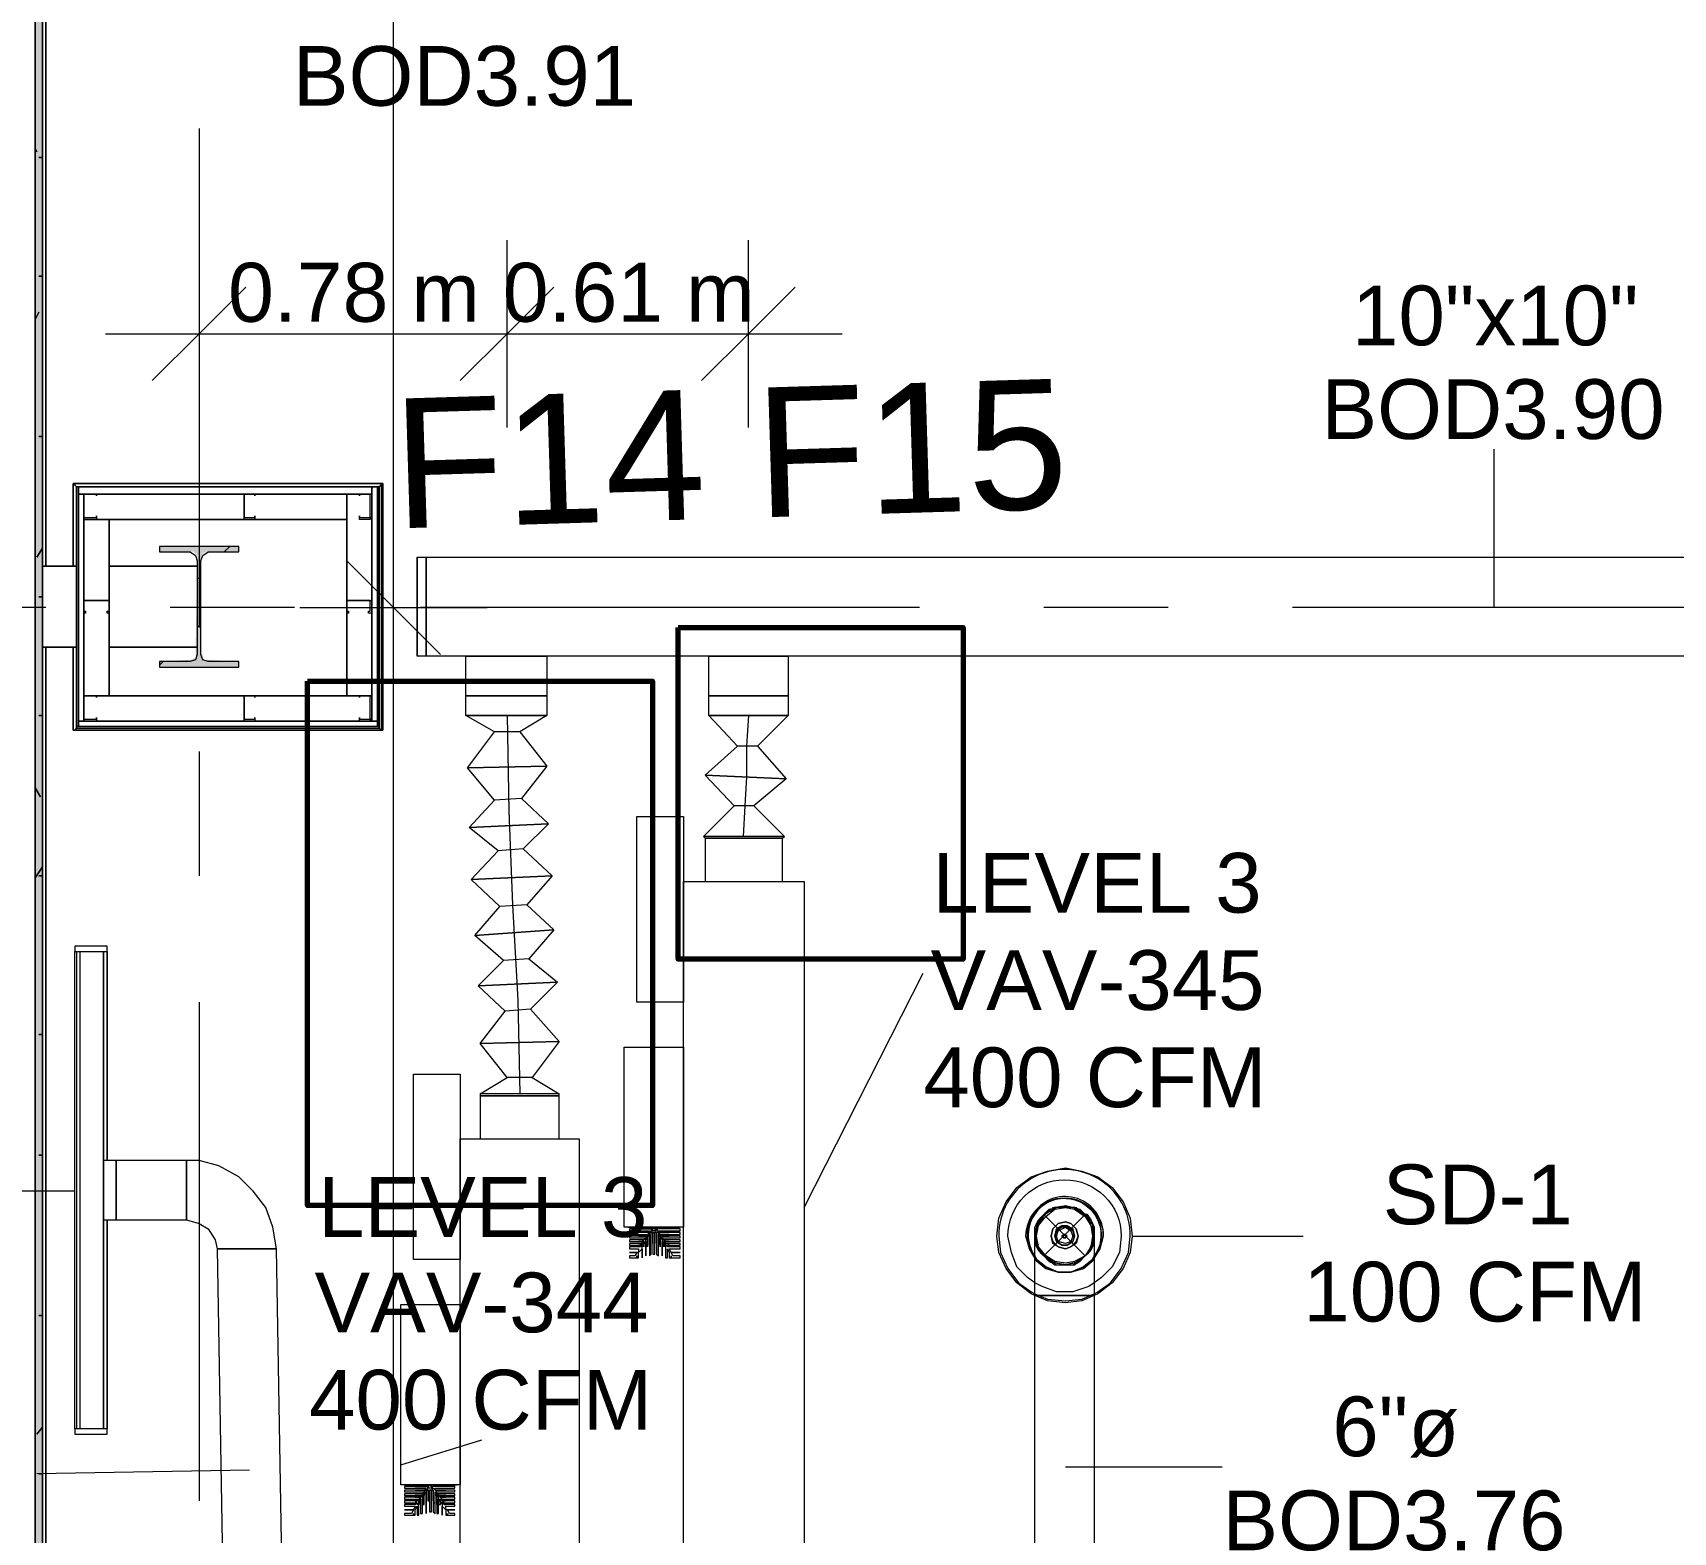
# Model space of a CAD drawing. Header units: metres. Extents: x -2 to 237, y -8 to 52.
# Drawn here: x 7.443 to 11.616, y 39.036 to 42.85 of the extents above; entities that cross this region are included whole.
import ezdxf

# ---------------------------------------------------------------- set-up
doc = ezdxf.new("R2010")
doc.units = ezdxf.units.M
doc.layers.add('HVAC - Ductos', color=5, linetype='Continuous', lineweight=0)
doc.layers.add('PDF_Text', color=7, linetype='Continuous', lineweight=0)
doc.layers.add('PDF_Geometry', color=7, linetype='Continuous', lineweight=0, true_color=0xaaaaaa)
doc.layers.add('PDF_Solid Fills', color=7, linetype='Continuous', lineweight=0, true_color=0xffffff)
doc.styles.add('PDF Arial-BoldMT-Identity-H', font='arial.ttf')
doc.styles.add('PDF Helvetica', font='')
doc.styles.get('PDF Helvetica').set_extended_font_data('Helvetica')

msp = doc.modelspace()

# ---------------------------------------------------------------- hatches: boundary and pattern name
at = {"layer": 'PDF_Solid Fills', "lineweight": 0, "transparency": 33554559}
h = msp.add_hatch(color=256, dxfattribs=at)
h.paths.add_polyline_path([(7.4674, 8.7485), (7.4674, 21.0411), (7.4491, 21.0411), (7.4491, 8.7485)])
h.paths.add_polyline_path([(7.4674, 32.7197), (7.4491, 32.7197), (7.4491, 22.5622), (7.4674, 22.5622)])
h.paths.add_polyline_path([(7.4674, 22.5485), (7.4491, 22.5485), (7.4491, 21.0548), (7.4674, 21.0548)])
h.paths.add_polyline_path([(7.4674, 34.2499), (7.4674, 46.4416), (7.4491, 46.4416), (7.4491, 34.2499)])
h.paths.add_polyline_path([(7.4674, 34.2362), (7.4491, 34.2362), (7.4491, 32.738), (7.4674, 32.738)])
msp.add_hatch(color=256, dxfattribs=at).paths.add_polyline_path([(7.7652, 41.5301), (7.8522, 41.5301), (7.8614, 41.521), (7.8568, 41.2598), (7.8431, 41.2552), (7.7652, 41.2507), (7.7652, 41.2369), (7.9668, 41.2369), (7.9668, 41.2507), (7.8889, 41.2552), (7.8752, 41.2552), (7.8752, 41.269), (7.8706, 41.269), (7.8706, 41.5118), (7.8752, 41.5256), (7.8843, 41.5301), (7.9668, 41.5301), (7.9668, 41.5439), (7.7652, 41.5439)])

# ---------------------------------------------------------------- linework, layer by layer
at = {"layer": 'HVAC - Ductos', "lineweight": 0}
for points in [[(8.3608, 8.9639), (8.3608, 13.8021), (8.3608, 22.9975), (8.3608, 32.1928), (8.3608, 41.3881), (8.3608, 46.2263)], [(7.866, 42.3228), (7.866, 42.0845), (7.866, 41.8463)], [(8.6495, 41.8463), (8.6495, 42.0845), (8.6495, 42.3228)], [(9.2634, 41.8463), (9.2634, 42.0845), (9.2634, 42.3228)], [(7.9851, 42.2036), (7.866, 42.0845), (7.7468, 41.9654)], [(8.7686, 42.2036), (8.6495, 42.0845), (8.5303, 41.9654)], [(9.3825, 42.2036), (9.2634, 42.0845), (9.1443, 41.9654)], [(7.6277, 42.0845), (8.6495, 42.0845), (9.5016, 42.0845)], [(11.1602, 41.3881), (11.1602, 41.7913)], [(8.2417, 41.5072), (8.3608, 41.3881), (8.4799, 41.269)], [(8.4204, 41.5164), (8.4433, 41.5164), (8.4433, 41.2644), (8.4204, 41.2644)], [(8.4204, 41.2644), (8.4204, 41.5164), (8.4204, 41.2644)], [(8.1226, 41.3881), (8.3608, 41.3881), (8.5991, 41.3881)], [(8.6815, 41.072), (8.7502, 40.9849), (8.5487, 40.9803), (8.6174, 41.072), (8.5441, 41.1132), (8.5441, 41.1636), (8.5487, 41.1636), (8.5578, 41.1636), (8.5761, 41.1636), (8.5991, 41.1636), (8.622, 41.1636), (8.6495, 41.1636), (8.6724, 41.1636), (8.6998, 41.1636), (8.7182, 41.1636), (8.7365, 41.1636), (8.7457, 41.1636), (8.7502, 41.1636), (8.7502, 41.1132), (8.6815, 41.072), (8.6174, 41.072)], [(9.2863, 41.0353), (9.3596, 40.9529), (9.1534, 40.962), (9.2359, 41.0353), (9.1626, 41.1132), (9.1626, 41.1636), (9.1718, 41.1636), (9.1901, 41.1636), (9.213, 41.1636), (9.2359, 41.1636), (9.2634, 41.1636), (9.2863, 41.1636), (9.3138, 41.1636), (9.3321, 41.1636), (9.3504, 41.1636), (9.3596, 41.1636), (9.3642, 41.1636), (9.3642, 41.1132), (9.2863, 41.0353), (9.2359, 41.0353)], [(8.6495, 41.1132), (8.654, 40.8704), (8.6632, 40.6322), (8.6769, 40.3893), (8.6815, 40.1511)], [(9.2634, 41.1132), (9.2588, 41.0353), (9.2588, 40.9574), (9.2542, 40.8841), (9.2496, 40.8062)], [(8.6861, 40.9025), (8.7548, 40.8383), (8.5533, 40.8291), (8.6174, 40.8979), (8.5487, 40.9803), (8.7502, 40.9849), (8.6861, 40.9025), (8.6174, 40.8979)], [(9.2771, 40.8841), (9.355, 40.8062), (9.1489, 40.8062), (9.2267, 40.8841), (9.1534, 40.962), (9.3596, 40.9529), (9.2771, 40.8841), (9.2267, 40.8841)], [(8.6907, 40.7742), (8.764, 40.7054), (8.5578, 40.6963), (8.6265, 40.7696), (8.5533, 40.8291), (8.7548, 40.8383), (8.6907, 40.7742), (8.6265, 40.7696)], [(9.355, 40.8062), (9.3458, 40.8062), (9.3276, 40.8062), (9.3, 40.8062), (9.268, 40.8062), (9.2359, 40.8062), (9.1993, 40.8062), (9.1718, 40.8062), (9.158, 40.8062), (9.1489, 40.8062)], [(8.6998, 40.6322), (8.7686, 40.568), (8.567, 40.5542), (8.6311, 40.6276), (8.5578, 40.6963), (8.764, 40.7054), (8.6998, 40.6322), (8.6311, 40.6276)], [(8.7044, 40.4947), (8.7778, 40.4351), (8.5761, 40.426), (8.6403, 40.4901), (8.567, 40.5542), (8.7686, 40.568), (8.7044, 40.4947), (8.6403, 40.4901)], [(7.5819, 39.2989), (7.5728, 39.2989), (7.5544, 39.2989), (7.5499, 39.2989), (7.5499, 40.513), (7.5544, 40.513), (7.5728, 40.513), (7.5819, 40.513)], [(7.5544, 40.513), (7.5544, 39.2989)], [(7.5682, 40.513), (7.5728, 40.513), (7.5773, 40.513)], [(7.6048, 40.513), (7.614, 40.513), (7.6323, 40.513), (7.6323, 39.9815), (7.6323, 40.513)], [(7.6094, 40.513), (7.614, 40.513), (7.6186, 40.513)], [(8.709, 40.3664), (8.7823, 40.2839), (8.5807, 40.2793), (8.6449, 40.3618), (8.5761, 40.426), (8.7778, 40.4351), (8.709, 40.3664), (8.6449, 40.3618)], [(9.4054, 39.8624), (9.7078, 40.458)], [(8.7136, 40.1923), (8.7823, 40.1511), (8.5807, 40.1511), (8.6495, 40.1923), (8.5807, 40.2793), (8.7823, 40.2839), (8.7136, 40.1923), (8.6495, 40.1923)], [(8.7823, 40.1511), (8.7778, 40.1511), (8.7594, 40.1511), (8.7319, 40.1511), (8.6998, 40.1511), (8.6632, 40.1511), (8.6311, 40.1511), (8.6036, 40.1511), (8.5853, 40.1511), (8.5807, 40.1511)], [(7.6552, 39.9815), (7.6552, 39.9815)], [(7.5499, 39.9037), (7.0275, 39.9037)], [(10.1201, 39.8441), (10.1064, 39.8533), (10.0881, 39.8624), (10.0697, 39.8624), (10.0469, 39.8624), (10.0331, 39.8533), (10.0148, 39.8441), (10.0377, 39.8579)], [(10.0377, 39.8579), (10.0377, 39.8624), (10.0423, 39.8624)], [(10.0423, 39.8579), (10.0697, 39.8624), (10.0927, 39.8579)], [(10.0697, 39.867), (10.0697, 39.867)], [(10.0927, 39.8624), (10.0973, 39.8624), (10.1018, 39.8579)], [(10.0973, 39.8579), (10.1201, 39.8441), (10.1339, 39.8212)], [(7.6323, 39.2989), (7.6323, 39.8303), (7.6323, 39.2989), (7.614, 39.2989), (7.6048, 39.2989)], [(8.9564, 39.812), (9.016, 39.812), (9.016, 39.8075), (8.961, 39.8075), (8.961, 39.8029), (9.0114, 39.8029), (9.0114, 39.7983), (8.961, 39.7983), (8.961, 39.7937), (9.0068, 39.7937), (9.0022, 39.7891), (8.961, 39.7891), (8.961, 39.7845), (9.0022, 39.7845), (8.9977, 39.7799), (8.961, 39.7799), (8.961, 39.7754), (8.9977, 39.7754), (8.9931, 39.7708), (8.961, 39.7708), (8.961, 39.7662), (8.9885, 39.7662), (8.9885, 39.7617), (8.961, 39.7617), (8.961, 39.7571), (8.9839, 39.7571), (8.9839, 39.7479), (8.961, 39.7479), (8.9793, 39.7479), (8.9747, 39.7387), (8.961, 39.7387), (8.961, 39.7341), (8.9793, 39.7341), (8.9793, 39.7387), (8.9793, 39.7341), (8.9839, 39.7341), (8.9839, 39.7479), (8.9931, 39.7571), (8.9931, 39.7341), (8.9931, 39.7617), (9.0022, 39.7754), (9.0022, 39.7387), (9.0022, 39.7799), (9.0114, 39.7937), (9.0114, 39.7387), (9.016, 39.7433), (9.016, 39.7983), (9.0205, 39.7983), (9.0205, 39.7433), (9.0251, 39.7433), (9.0251, 39.7983), (9.0297, 39.7983), (9.0297, 39.7433), (9.0343, 39.7387), (9.0343, 39.7937), (9.0435, 39.7799), (9.0435, 39.7387), (9.0435, 39.7754), (9.0527, 39.7617), (9.0527, 39.7341), (9.0572, 39.7341), (9.0572, 39.7571), (9.0618, 39.7479), (9.0618, 39.7341), (9.0664, 39.7341), (9.0664, 39.7387), (9.0664, 39.7341), (9.0893, 39.7341), (9.0893, 39.7387), (9.0709, 39.7387), (9.0664, 39.7479), (9.0893, 39.7479), (9.0664, 39.7479), (9.0618, 39.7571), (9.0893, 39.7571), (9.0893, 39.7617), (9.0572, 39.7617), (9.0572, 39.7662), (9.0893, 39.7662), (9.0893, 39.7708), (9.0527, 39.7708), (9.0481, 39.7754), (9.0893, 39.7754), (9.0893, 39.7799), (9.0481, 39.7799), (9.0435, 39.7845), (9.0893, 39.7845), (9.0893, 39.7891), (9.0435, 39.7891), (9.0389, 39.7937), (9.0893, 39.7937), (9.0893, 39.7983), (9.0343, 39.7983), (9.0343, 39.8029), (9.0893, 39.8029), (9.0893, 39.8075), (9.0297, 39.8075), (9.0297, 39.812), (9.0893, 39.812)], [(9.0251, 39.812), (9.0251, 39.8075), (9.0251, 39.8029), (9.0205, 39.8029), (9.0205, 39.8075), (9.016, 39.8075), (9.0205, 39.812), (9.0205, 39.8075), (8.9839, 39.8075)], [(8.9839, 39.8075), (9.016, 39.8075)], [(9.016, 39.8075), (9.016, 39.8029), (9.0251, 39.812), (9.0251, 39.8075), (9.0297, 39.8029)], [(9.0297, 39.8075), (9.0251, 39.8075), (9.0251, 39.812)], [(9.0618, 39.8075), (9.0297, 39.8075), (9.0343, 39.7983), (9.0618, 39.7983)], [(9.0618, 39.8075), (9.0297, 39.8075)], [(9.0618, 39.8075), (9.0618, 39.8075)], [(10.1247, 39.8441), (10.1201, 39.8441), (10.1293, 39.8257), (10.1385, 39.8075), (10.1431, 39.7891), (10.1385, 39.7708), (10.1293, 39.7525), (10.1201, 39.7387), (10.1064, 39.725), (10.0881, 39.7204), (10.0697, 39.7158), (10.0469, 39.7204), (10.0331, 39.725), (10.0148, 39.7387), (10.0056, 39.7525), (9.9965, 39.7708), (9.9919, 39.7891), (9.9965, 39.8075), (10.0056, 39.8257), (10.0148, 39.8441)], [(10.001, 39.7662), (9.9919, 39.7891), (10.001, 39.8166)], [(9.9965, 39.8166), (9.9965, 39.8212), (10.001, 39.8212)], [(10.001, 39.8212), (10.0148, 39.8395)], [(10.0148, 39.8441), (10.0148, 39.8441)], [(10.1431, 39.7891), (10.1431, 39.812), (10.1339, 39.8303), (10.1247, 39.8441), (10.1339, 39.8303), (10.1431, 39.812), (10.1431, 39.7891), (10.1431, 39.7845), (10.1431, 39.7891), (10.1431, 39.7754), (10.1431, 39.7525), (10.1431, 39.7204), (10.1431, 39.6837), (10.1431, 39.6379), (10.1431, 38.8132)], [(10.1339, 39.8212), (10.1385, 39.8212), (10.1385, 39.8166)], [(10.1385, 39.8166), (10.1431, 39.7891), (10.1385, 39.7662), (10.1385, 39.7617)], [(9.0297, 39.8029), (9.0251, 39.7983), (9.0205, 39.7983), (9.016, 39.8029), (9.0114, 39.7983), (8.9839, 39.7983)], [(9.0068, 39.7937), (9.0114, 39.7983), (8.9839, 39.7983)], [(8.9839, 39.7891), (9.0022, 39.7891), (9.0022, 39.7845)], [(9.0068, 39.7891), (8.9839, 39.7891)], [(9.0022, 39.7845), (8.9977, 39.7799), (8.9839, 39.7799), (8.9977, 39.7799)], [(8.9931, 39.7754), (8.9931, 39.7708), (8.9839, 39.7708), (8.9885, 39.7708)], [(8.9885, 39.7662), (8.9839, 39.7617), (8.9885, 39.7662)], [(8.9885, 39.7708), (8.9885, 39.7662), (8.9931, 39.7662), (8.9931, 39.7617), (8.9931, 39.7662)], [(8.9977, 39.7799), (8.9931, 39.7754)], [(8.9931, 39.7662), (8.9931, 39.7708), (8.9977, 39.7754), (8.9977, 39.7708), (8.9977, 39.7617), (8.9977, 39.7754)], [(8.9977, 39.7754), (8.9977, 39.7799), (9.0022, 39.7845), (9.0068, 39.7845), (9.0068, 39.7799)], [(8.9977, 39.7754), (8.9977, 39.7754)], [(8.9977, 39.7708), (8.9977, 39.7708)], [(9.0022, 39.7845), (9.0022, 39.7845)], [(9.0068, 39.7845), (9.0068, 39.7891), (9.0114, 39.7937), (9.0114, 39.7662), (9.0114, 39.7983), (9.016, 39.7983), (9.0205, 39.7983), (9.0251, 39.7983), (9.0297, 39.7983), (9.0343, 39.7983), (9.0343, 39.7662), (9.0343, 39.7937), (9.0389, 39.7891), (9.0389, 39.7845)], [(9.0068, 39.7937), (9.0068, 39.7891)], [(9.0068, 39.7799), (9.0068, 39.7617), (9.0068, 39.7845)], [(9.016, 39.8029), (9.016, 39.8029)], [(9.016, 39.7983), (9.016, 39.7983)], [(9.0205, 39.7983), (9.0205, 39.7983)], [(9.0205, 39.7983), (9.0205, 39.7708), (9.0205, 39.7983)], [(9.0251, 39.7983), (9.0251, 39.7983)], [(9.0251, 39.7983), (9.0251, 39.7983)], [(9.0251, 39.7983), (9.0251, 39.7708), (9.0251, 39.7983)], [(9.0297, 39.8029), (9.0297, 39.8029)], [(9.0297, 39.7983), (9.0297, 39.7983)], [(9.0389, 39.7937), (9.0343, 39.7983), (9.0618, 39.7983)], [(9.0389, 39.7891), (9.0389, 39.7937)], [(9.0618, 39.7891), (9.0389, 39.7891)], [(9.0389, 39.7799), (9.0389, 39.7845), (9.0481, 39.7799), (9.0481, 39.7754)], [(9.0389, 39.7845), (9.0389, 39.7617), (9.0389, 39.7799)], [(9.0435, 39.7845), (9.0435, 39.7891), (9.0618, 39.7891)], [(9.0481, 39.7799), (9.0618, 39.7799), (9.0481, 39.7799), (9.0435, 39.7845)], [(9.0527, 39.7754), (9.0481, 39.7799)], [(9.0481, 39.7754), (9.0481, 39.7754)], [(9.0481, 39.7754), (9.0481, 39.7617), (9.0481, 39.7708), (9.0481, 39.7754), (9.0527, 39.7708), (9.0527, 39.7662)], [(9.0481, 39.7708), (9.0481, 39.7708)], [(9.0572, 39.7708), (9.0618, 39.7708), (9.0527, 39.7708), (9.0527, 39.7754)], [(9.0527, 39.7662), (9.0527, 39.7617), (9.0527, 39.7662), (9.0572, 39.7662)], [(9.0618, 39.7662), (9.0572, 39.7708)], [(9.0572, 39.7662), (9.0618, 39.7617), (9.0618, 39.7662)], [(9.9919, 39.7845), (9.9919, 39.7708), (10.001, 39.7525), (10.0148, 39.7387), (10.0285, 39.725), (10.0469, 39.7158), (10.0697, 39.7158), (10.0881, 39.7158), (10.1064, 39.725), (10.1201, 39.7387), (10.1339, 39.7525), (10.1431, 39.7708), (10.1431, 39.7845)], [(9.9965, 39.7617), (9.9965, 39.7662)], [(10.1431, 39.7891), (10.1431, 39.7891)], [(10.2393, 39.7891), (10.6745, 39.7891)], [(9.9965, 39.7617), (9.9965, 39.7617)], [(10.0377, 39.725), (10.0148, 39.7387), (10.001, 39.7617)], [(10.1339, 39.7617), (10.1201, 39.7387), (10.0973, 39.725)], [(10.1385, 39.7617), (10.1385, 39.7617)], [(10.1018, 39.7204), (10.0973, 39.7204), (10.0927, 39.7204), (10.0697, 39.7158), (10.0423, 39.7204), (10.0377, 39.7204)], [(10.0377, 39.7204), (10.0377, 39.7204)], [(10.1431, 39.67), (10.1293, 39.6608), (10.0881, 39.6471), (10.0469, 39.6471), (10.0102, 39.6608), (9.9919, 39.67)], [(9.9919, 39.6425), (10.0239, 39.6288), (10.0697, 39.6242), (10.111, 39.6288), (10.1431, 39.6425)], [(10.1431, 39.6379), (10.111, 39.6242), (10.0697, 39.6196), (10.0239, 39.6242), (9.9919, 39.6379)], [(9.9919, 39.6379), (10.001, 39.6379), (10.0148, 39.6379), (10.0285, 39.6379), (10.0469, 39.6379), (10.0697, 39.6379), (10.0881, 39.6379), (10.1064, 39.6379), (10.1201, 39.6379), (10.1339, 39.6379), (10.1431, 39.6379)], [(7.5773, 39.2989), (7.5728, 39.2989), (7.5682, 39.2989)], [(7.6186, 39.2989), (7.614, 39.2989), (7.6094, 39.2989)], [(8.3791, 39.2073), (8.5853, 39.2714)], [(7.9943, 39.1935), (7.4537, 39.1843)], [(10.0697, 39.2027), (10.4684, 39.2027)], [(8.3883, 39.1568), (8.4479, 39.1568), (8.4479, 39.1523), (8.3883, 39.1523), (8.3883, 39.1477), (8.4433, 39.1477), (8.4387, 39.1431), (8.3883, 39.1431), (8.3883, 39.1385), (8.4387, 39.1385), (8.4341, 39.1339), (8.3883, 39.1339), (8.3883, 39.1294), (8.4341, 39.1294), (8.4295, 39.1248), (8.3883, 39.1248), (8.3883, 39.1202), (8.4295, 39.1202), (8.4249, 39.1156), (8.3883, 39.1156), (8.3883, 39.111), (8.4204, 39.111), (8.4158, 39.1064), (8.3883, 39.1064), (8.3883, 39.1019), (8.4158, 39.1019), (8.4112, 39.0927), (8.3883, 39.0927), (8.4112, 39.0927), (8.4066, 39.0836), (8.3883, 39.0836), (8.3883, 39.079), (8.4112, 39.079), (8.4112, 39.0836), (8.4112, 39.079), (8.4158, 39.079), (8.4158, 39.0927), (8.4204, 39.1019), (8.4204, 39.079), (8.4249, 39.079), (8.4249, 39.1064), (8.4295, 39.1202), (8.4295, 39.0836), (8.4341, 39.0836), (8.4341, 39.1248), (8.4433, 39.1385), (8.4433, 39.0836), (8.4433, 39.0881), (8.4433, 39.1431), (8.4479, 39.1431), (8.4524, 39.1431), (8.4524, 39.0881), (8.457, 39.0881), (8.457, 39.1431), (8.4616, 39.1431), (8.4616, 39.0881), (8.4662, 39.0836), (8.4662, 39.1385), (8.4708, 39.1248), (8.4708, 39.0836), (8.4753, 39.0836), (8.4753, 39.1202), (8.4845, 39.1064), (8.4845, 39.079), (8.4845, 39.1019), (8.4937, 39.0927), (8.4937, 39.079), (8.4983, 39.079), (8.4983, 39.0836), (8.4983, 39.079), (8.5166, 39.079), (8.5166, 39.0836), (8.5029, 39.0836), (8.4983, 39.0927), (8.5166, 39.0927), (8.4937, 39.0927), (8.4937, 39.1019), (8.5166, 39.1019), (8.5166, 39.1064), (8.4891, 39.1064), (8.4845, 39.111), (8.5166, 39.111), (8.5166, 39.1156), (8.4845, 39.1156), (8.4799, 39.1202), (8.5166, 39.1202), (8.5166, 39.1248), (8.4799, 39.1248), (8.4753, 39.1294), (8.5166, 39.1294), (8.5166, 39.1339), (8.4708, 39.1339), (8.4708, 39.1385), (8.5166, 39.1385), (8.5166, 39.1431), (8.4662, 39.1431), (8.4662, 39.1477), (8.5166, 39.1477), (8.5166, 39.1523), (8.4616, 39.1523), (8.4616, 39.1568), (8.5211, 39.1568)], [(8.4524, 39.1568), (8.4479, 39.1523), (8.4158, 39.1523)], [(8.4158, 39.1523), (8.4433, 39.1523)], [(8.4158, 39.1431), (8.4433, 39.1431), (8.4387, 39.1431)], [(8.4433, 39.1431), (8.4158, 39.1431)], [(8.4387, 39.1385), (8.4341, 39.1339)], [(8.4433, 39.1431), (8.4479, 39.1431), (8.4479, 39.1477), (8.4433, 39.1431), (8.4433, 39.111), (8.4433, 39.1385), (8.4387, 39.1339), (8.4387, 39.1294)], [(8.4387, 39.1431), (8.4387, 39.1385)], [(8.4433, 39.1523), (8.4479, 39.1523), (8.4479, 39.1477), (8.4524, 39.1568), (8.457, 39.1523), (8.457, 39.1477)], [(8.4479, 39.1477), (8.4479, 39.1477)], [(8.4479, 39.1431), (8.4479, 39.1431)], [(8.4479, 39.1431), (8.4524, 39.1431), (8.457, 39.1431), (8.4616, 39.1431), (8.4616, 39.111), (8.4662, 39.111), (8.4662, 39.1385), (8.4708, 39.1339), (8.4708, 39.1294)], [(8.4479, 39.1431), (8.4479, 39.1156), (8.4524, 39.1156), (8.4524, 39.1431)], [(8.457, 39.1477), (8.4616, 39.1477), (8.457, 39.1431), (8.4524, 39.1431)], [(8.4524, 39.1431), (8.4524, 39.1431)], [(8.457, 39.1523), (8.457, 39.1568)], [(8.4937, 39.1523), (8.457, 39.1523), (8.4662, 39.1431), (8.4937, 39.1431)], [(8.4937, 39.1523), (8.457, 39.1523)], [(8.457, 39.1431), (8.457, 39.1431)], [(8.457, 39.1431), (8.457, 39.1156), (8.457, 39.1431)], [(8.4616, 39.1431), (8.4616, 39.1431)], [(8.4708, 39.1385), (8.4662, 39.1431), (8.4937, 39.1431)], [(8.4708, 39.1339), (8.4708, 39.1385)], [(8.4937, 39.1523), (8.4937, 39.1523)], [(8.4158, 39.1339), (8.4341, 39.1339), (8.4341, 39.1294)], [(8.4341, 39.1339), (8.4158, 39.1339)], [(8.4295, 39.1294), (8.4295, 39.1248), (8.4158, 39.1248), (8.4295, 39.1248)], [(8.4249, 39.111), (8.4249, 39.1156), (8.4249, 39.1202), (8.4204, 39.1156), (8.4158, 39.1156), (8.4204, 39.1156)], [(8.4204, 39.1156), (8.4158, 39.111)], [(8.4158, 39.111), (8.4158, 39.1064), (8.4204, 39.111)], [(8.4204, 39.111), (8.4204, 39.1064), (8.4249, 39.1064), (8.4249, 39.111)], [(8.4295, 39.1248), (8.4249, 39.1202), (8.4295, 39.1202), (8.4295, 39.1248), (8.4341, 39.1294), (8.4341, 39.1248)], [(8.4295, 39.1156), (8.4295, 39.1156)], [(8.4341, 39.1294), (8.4341, 39.1294)], [(8.4341, 39.1248), (8.4341, 39.1064), (8.4387, 39.1064), (8.4387, 39.1294)], [(8.4662, 39.111), (8.4662, 39.111)], [(8.4753, 39.1294), (8.4708, 39.1339), (8.4937, 39.1339)], [(8.4937, 39.1339), (8.4708, 39.1339)], [(8.4708, 39.1248), (8.4708, 39.1294), (8.4753, 39.1248), (8.4753, 39.1202)], [(8.4708, 39.1294), (8.4708, 39.1064), (8.4708, 39.1248)], [(8.4799, 39.1248), (8.4937, 39.1248), (8.4799, 39.1248), (8.4753, 39.1294)], [(8.4753, 39.1202), (8.4753, 39.1064), (8.4799, 39.1064), (8.4799, 39.1156), (8.4799, 39.1202), (8.4845, 39.1156), (8.4845, 39.111)], [(8.4845, 39.1202), (8.4799, 39.1248)], [(8.4799, 39.1202), (8.4799, 39.1202)], [(8.4799, 39.1156), (8.4799, 39.1156)], [(8.4845, 39.1156), (8.4937, 39.1156), (8.4845, 39.1156), (8.4845, 39.1202)], [(8.4845, 39.111), (8.4845, 39.1064), (8.4845, 39.111), (8.4891, 39.111), (8.4845, 39.1156)]]:
    msp.add_lwpolyline(points, dxfattribs=at)
for points in [[(8.4433, 41.5164), (14.1566, 41.5164), (14.1566, 41.2644), (8.4433, 41.2644)], [(8.7502, 41.2644), (8.7502, 41.1636), (8.7457, 41.1636), (8.7365, 41.1636), (8.7182, 41.1636), (8.6998, 41.1636), (8.6724, 41.1636), (8.6495, 41.1636), (8.622, 41.1636), (8.5991, 41.1636), (8.5761, 41.1636), (8.5578, 41.1636), (8.5487, 41.1636), (8.5441, 41.1636), (8.5441, 41.2644), (8.5487, 41.2644), (8.5578, 41.2644), (8.5761, 41.2644), (8.5991, 41.2644), (8.622, 41.2644), (8.6495, 41.2644), (8.6724, 41.2644), (8.6998, 41.2644), (8.7182, 41.2644), (8.7365, 41.2644), (8.7457, 41.2644)], [(9.3642, 41.2644), (9.3642, 41.1636), (9.3596, 41.1636), (9.3504, 41.1636), (9.3321, 41.1636), (9.3138, 41.1636), (9.2863, 41.1636), (9.2634, 41.1636), (9.2359, 41.1636), (9.213, 41.1636), (9.1901, 41.1636), (9.1718, 41.1636), (9.1626, 41.1636), (9.1626, 41.2644), (9.1718, 41.2644), (9.1901, 41.2644), (9.213, 41.2644), (9.2359, 41.2644), (9.2634, 41.2644), (9.2863, 41.2644), (9.3138, 41.2644), (9.3321, 41.2644), (9.3504, 41.2644), (9.3596, 41.2644)], [(8.7502, 41.1132), (8.7457, 41.1132), (8.7365, 41.1132), (8.7182, 41.1132), (8.6998, 41.1132), (8.6724, 41.1132), (8.6495, 41.1132), (8.622, 41.1132), (8.5991, 41.1132), (8.5761, 41.1132), (8.5578, 41.1132), (8.5487, 41.1132), (8.5441, 41.1132), (8.5487, 41.1132), (8.5578, 41.1132), (8.5761, 41.1132), (8.5991, 41.1132), (8.622, 41.1132), (8.6495, 41.1132), (8.6724, 41.1132), (8.6998, 41.1132), (8.7182, 41.1132), (8.7365, 41.1132), (8.7457, 41.1132)], [(8.5441, 41.1132), (8.7502, 41.1132)], [(9.3642, 41.1132), (9.3596, 41.1132), (9.3504, 41.1132), (9.3321, 41.1132), (9.3138, 41.1132), (9.2863, 41.1132), (9.2634, 41.1132), (9.2359, 41.1132), (9.213, 41.1132), (9.1901, 41.1132), (9.1718, 41.1132), (9.1626, 41.1132), (9.1718, 41.1132), (9.1901, 41.1132), (9.213, 41.1132), (9.2359, 41.1132), (9.2634, 41.1132), (9.2863, 41.1132), (9.3138, 41.1132), (9.3321, 41.1132), (9.3504, 41.1132), (9.3596, 41.1132)], [(9.1626, 41.1132), (9.3642, 41.1132)], [(8.9793, 40.8567), (9.0985, 40.8567), (9.0985, 40.3847), (8.9793, 40.3847)], [(9.3504, 40.8017), (9.3458, 40.8017), (9.3276, 40.8017), (9.3, 40.8017), (9.268, 40.8017), (9.2359, 40.8017), (9.2038, 40.8017), (9.1763, 40.8017), (9.158, 40.8017), (9.1534, 40.8017), (9.1534, 40.6917), (9.1672, 40.6917), (9.1809, 40.6917), (9.2038, 40.6917), (9.2267, 40.6917), (9.2496, 40.6917), (9.2771, 40.6917), (9.3, 40.6917), (9.323, 40.6917), (9.3367, 40.6917), (9.3458, 40.6917), (9.3504, 40.6917), (9.3504, 40.8017), (9.355, 40.8062), (9.3458, 40.8062), (9.3276, 40.8062), (9.3, 40.8062), (9.268, 40.8062), (9.2359, 40.8062), (9.1993, 40.8062), (9.1718, 40.8062), (9.158, 40.8062), (9.1489, 40.8062), (9.1534, 40.8017), (9.158, 40.8017), (9.1763, 40.8017), (9.2038, 40.8017), (9.2359, 40.8017), (9.268, 40.8017), (9.3, 40.8017), (9.3276, 40.8017), (9.3458, 40.8017)], [(9.1534, 40.8017), (9.1672, 40.8017), (9.1809, 40.8017), (9.2038, 40.8017), (9.2267, 40.8017), (9.2496, 40.8017), (9.2771, 40.8017), (9.3, 40.8017), (9.323, 40.8017), (9.3367, 40.8017), (9.3458, 40.8017), (9.3504, 40.8017), (9.3458, 40.8017), (9.3367, 40.8017), (9.323, 40.8017), (9.3, 40.8017), (9.2771, 40.8017), (9.2496, 40.8017), (9.2267, 40.8017), (9.2038, 40.8017), (9.1809, 40.8017), (9.1672, 40.8017)], [(9.0985, 38.8682), (9.0985, 40.6917), (9.4054, 40.6917), (9.4054, 38.8682)], [(7.5499, 40.5268), (7.5499, 40.513), (7.6323, 40.513), (7.6323, 40.5268)], [(7.6232, 40.513), (7.6232, 39.2989), (7.6232, 40.513), (7.6232, 39.2989), (7.5636, 39.2989), (7.5636, 40.513)], [(8.9473, 40.2702), (9.0985, 40.2702), (9.0985, 39.812), (8.9473, 39.812)], [(8.4112, 40.2015), (8.5303, 40.2015), (8.5303, 39.7295), (8.4112, 39.7295)], [(8.7823, 40.1465), (8.7778, 40.1465), (8.7594, 40.1465), (8.7319, 40.1465), (8.6998, 40.1465), (8.6632, 40.1465), (8.6311, 40.1465), (8.6036, 40.1465), (8.5899, 40.1465), (8.5807, 40.1465), (8.5807, 40.0366), (8.5853, 40.0366), (8.5945, 40.0366), (8.6128, 40.0366), (8.6311, 40.0366), (8.6586, 40.0366), (8.6815, 40.0366), (8.709, 40.0366), (8.7319, 40.0366), (8.7548, 40.0366), (8.7686, 40.0366), (8.7778, 40.0366), (8.7823, 40.0366), (8.7823, 40.1465), (8.7823, 40.1511), (8.7778, 40.1511), (8.7594, 40.1511), (8.7319, 40.1511), (8.6998, 40.1511), (8.6632, 40.1511), (8.6311, 40.1511), (8.6036, 40.1511), (8.5853, 40.1511), (8.5807, 40.1511), (8.5807, 40.1465), (8.5899, 40.1465), (8.6036, 40.1465), (8.6311, 40.1465), (8.6632, 40.1465), (8.6998, 40.1465), (8.7319, 40.1465), (8.7594, 40.1465), (8.7778, 40.1465)], [(8.5807, 40.1465), (8.5853, 40.1465), (8.5945, 40.1465), (8.6128, 40.1465), (8.6311, 40.1465), (8.6586, 40.1465), (8.6815, 40.1465), (8.709, 40.1465), (8.7319, 40.1465), (8.7548, 40.1465), (8.7686, 40.1465), (8.7778, 40.1465), (8.7823, 40.1465), (8.7778, 40.1465), (8.7686, 40.1465), (8.7548, 40.1465), (8.7319, 40.1465), (8.709, 40.1465), (8.6815, 40.1465), (8.6586, 40.1465), (8.6311, 40.1465), (8.6128, 40.1465), (8.5945, 40.1465), (8.5853, 40.1465)], [(8.5303, 38.2131), (8.5303, 40.0366), (8.8327, 40.0366), (8.8327, 38.2131)], [(7.8339, 39.9815), (7.6552, 39.9815), (7.6552, 39.977), (7.6552, 39.9724), (7.6552, 39.9586), (7.6552, 39.9449), (7.6552, 39.9266), (7.6552, 39.9037), (7.6552, 39.8853), (7.6552, 39.867), (7.6552, 39.8533), (7.6552, 39.8395), (7.6552, 39.8349), (7.6552, 39.8303), (7.6552, 39.8395), (7.6552, 39.8533), (7.6552, 39.867), (7.6552, 39.8853), (7.6552, 39.9037), (7.6552, 39.9266), (7.6552, 39.9449), (7.6552, 39.9586), (7.6552, 39.9724), (7.6552, 39.9815), (7.6232, 39.9815), (7.6232, 39.977), (7.6232, 39.9724), (7.6232, 39.9586), (7.6232, 39.9449), (7.6232, 39.9266), (7.6232, 39.9037), (7.6232, 39.8853), (7.6232, 39.867), (7.6232, 39.8533), (7.6232, 39.8395), (7.6232, 39.8349), (7.6232, 39.8303), (7.6552, 39.8303), (7.8339, 39.8303), (7.866, 39.8212), (7.8889, 39.8075), (7.9072, 39.7799), (7.9118, 39.7571), (7.921, 39.7571), (7.9347, 39.7571), (7.9485, 39.7571), (7.9668, 39.7571), (7.9851, 39.7571), (8.008, 39.7571), (8.0263, 39.7571), (8.0401, 39.7571), (8.0539, 39.7571), (8.0584, 39.7571), (8.063, 39.7571), (8.0539, 39.812), (8.0355, 39.8624), (8.0035, 39.9037), (7.9668, 39.9403), (7.9164, 39.9678), (7.866, 39.9815), (7.8339, 39.9815), (7.8339, 39.9724), (7.8339, 39.9586), (7.8339, 39.9449), (7.8339, 39.9266), (7.8339, 39.9037), (7.8339, 39.8853), (7.8339, 39.867), (7.8339, 39.8533), (7.8339, 39.8395), (7.8339, 39.8303), (7.8339, 39.8395), (7.8339, 39.8533), (7.8339, 39.867), (7.8339, 39.8853), (7.8339, 39.9037), (7.8339, 39.9266), (7.8339, 39.9449), (7.8339, 39.9586), (7.8339, 39.9724)], [(9.9919, 39.6379), (9.9827, 39.6425), (9.946, 39.67), (9.9186, 39.7066), (9.9002, 39.7479), (9.8956, 39.7891), (9.9002, 39.8349), (9.9186, 39.8762), (9.946, 39.9128), (9.9827, 39.9403), (10.0239, 39.9541), (10.0697, 39.9632), (10.111, 39.9541), (10.1523, 39.9403), (10.1889, 39.9128), (10.2163, 39.8762), (10.2347, 39.8349), (10.2393, 39.7891), (10.2347, 39.7479), (10.2163, 39.7066), (10.1889, 39.67), (10.1523, 39.6425), (10.1431, 39.6379), (10.1339, 39.6379), (10.1201, 39.6379), (10.1064, 39.6379), (10.0881, 39.6379), (10.0697, 39.6379), (10.0469, 39.6379), (10.0285, 39.6379), (10.0148, 39.6379), (10.001, 39.6379)], [(10.001, 39.8166), (10.0194, 39.8395), (10.0423, 39.8579), (10.0697, 39.8624), (10.0927, 39.8579), (10.1201, 39.8395), (10.1339, 39.8166), (10.1385, 39.7891), (10.1339, 39.7617), (10.1201, 39.7387), (10.0927, 39.725), (10.0697, 39.7204), (10.0423, 39.725), (10.0194, 39.7387), (10.001, 39.7617), (9.9965, 39.7891)], [(10.0377, 39.8075), (10.0331, 39.7891), (10.0377, 39.8075), (10.0514, 39.8212), (10.0697, 39.8257), (10.0835, 39.8212), (10.0973, 39.8075), (10.1018, 39.7891), (10.0973, 39.8075), (10.0835, 39.8212), (10.0697, 39.8257), (10.0514, 39.8212)], [(10.0469, 39.8029), (10.0423, 39.7891), (10.0469, 39.8075), (10.0606, 39.8166), (10.0743, 39.8166), (10.0881, 39.8075), (10.0927, 39.7891), (10.0881, 39.8029), (10.0743, 39.812), (10.0606, 39.812)], [(10.0514, 39.8029), (10.0697, 39.812), (10.0835, 39.8029), (10.0881, 39.7891), (10.0835, 39.7754), (10.0697, 39.7708), (10.0514, 39.7754), (10.0469, 39.7891)], [(10.0973, 39.7754), (10.1018, 39.7891), (10.0973, 39.7708), (10.0835, 39.7617), (10.0697, 39.7571), (10.0514, 39.7617), (10.0377, 39.7708), (10.0331, 39.7891), (10.0377, 39.7754), (10.0514, 39.7617), (10.0697, 39.7571), (10.0835, 39.7617)], [(10.0881, 39.7754), (10.0927, 39.7891), (10.0881, 39.7754), (10.0743, 39.7662), (10.0606, 39.7662), (10.0469, 39.7754), (10.0423, 39.7891), (10.0469, 39.7754), (10.0606, 39.7662), (10.0743, 39.7662)], [(10.0652, 39.7937), (10.0606, 39.7891), (10.0652, 39.7937), (10.0697, 39.7937), (10.0743, 39.7891), (10.0697, 39.7937)], [(10.0697, 39.7845), (10.0743, 39.7891), (10.0697, 39.7845), (10.0652, 39.7845), (10.0606, 39.7891), (10.0652, 39.7845)], [(10.1431, 39.7341), (10.1568, 39.7571), (10.166, 39.7891), (10.1568, 39.7571)], [(8.063, 39.7571), (8.0584, 39.7571), (8.0539, 39.7571), (8.0401, 39.7571), (8.0263, 39.7571), (8.008, 39.7571), (7.9851, 39.7571), (7.9668, 39.7571), (7.9485, 39.7571), (7.9347, 39.7571), (7.921, 39.7571), (7.9118, 39.7571), (7.9485, 37.6128), (7.9577, 37.6174), (7.9714, 37.6174), (7.9851, 37.6174), (8.0035, 37.6174), (8.0217, 37.6174), (8.0447, 37.6174), (8.063, 37.6174), (8.0767, 37.6174), (8.0905, 37.6174), (8.0951, 37.6174), (8.0997, 37.6174)], [(9.9965, 39.7295), (10.0194, 39.7112), (10.0514, 39.6975), (10.0835, 39.6975), (10.1156, 39.7112), (10.1385, 39.7295), (10.1431, 39.7387), (10.1385, 39.7295), (10.1156, 39.7112), (10.0835, 39.6975), (10.0514, 39.6975), (10.0194, 39.7112), (9.9965, 39.7295), (9.9919, 39.7387)], [(10.1431, 39.7295), (10.1156, 39.7066), (10.0835, 39.6975), (10.0514, 39.6975), (10.0194, 39.7066), (9.9919, 39.7295), (9.9919, 39.7341), (9.9919, 39.7295), (10.0194, 39.7066), (10.0514, 39.6975), (10.0835, 39.6975), (10.1156, 39.7066), (10.1431, 39.7295), (10.1431, 39.7341)], [(8.3791, 39.615), (8.5303, 39.615), (8.5303, 39.1568), (8.3791, 39.1568)], [(7.5499, 39.2851), (7.6323, 39.2851), (7.6323, 39.2989), (7.5499, 39.2989)], [(8.4524, 39.1568), (8.457, 39.1523), (8.457, 39.1477), (8.4524, 39.1477), (8.4479, 39.1477), (8.4479, 39.1523)], [(8.4295, 39.1202), (8.4295, 39.1156), (8.4295, 39.1064)], [(8.4891, 39.111), (8.4891, 39.1064), (8.4937, 39.1064)]]:
    msp.add_lwpolyline(points, close=True, dxfattribs=at)
for points in [[(10.1431, 39.6425), (10.1523, 39.6471), (10.1843, 39.67), (10.2118, 39.7066), (10.2301, 39.7479), (10.2347, 39.7891, 1.013803), (9.9002, 39.7891), (9.9048, 39.7479), (9.9232, 39.7066), (9.9506, 39.67), (9.9827, 39.6471), (9.9919, 39.6425)], [(9.9919, 39.67), (9.9736, 39.6837), (9.946, 39.7112), (9.9323, 39.7479), (9.9232, 39.7891, -0.994391), (10.2118, 39.7891), (10.2072, 39.7479), (10.1889, 39.7112), (10.1614, 39.6837), (10.1431, 39.67)], [(9.9919, 38.8132), (9.9919, 39.6379), (9.9919, 39.6562), (9.9919, 39.6975), (9.9919, 39.7387), (9.9919, 39.7662), (9.9919, 39.7845), (9.9919, 39.7891), (9.9919, 39.7845), (9.9919, 39.7891), (9.9919, 39.812), (10.001, 39.8303), (10.0148, 39.8441), (10.0285, 39.8579), (10.0469, 39.8624), (10.0697, 39.867), (10.0881, 39.8624), (10.1064, 39.8579), (10.1201, 39.8441, 0.66439), (9.9919, 39.7891)]]:
    msp.add_lwpolyline(points, format="xyb", dxfattribs=at)
for points in [[(10.166, 39.7891, 1.421935), (9.9919, 39.7341), (9.9781, 39.7571), (9.969, 39.7891, -0.989803)], [(9.9919, 39.7387), (9.9781, 39.7571), (9.9736, 39.7891, -1.387961), (10.1431, 39.7387), (10.1568, 39.7571), (10.1614, 39.7891, 1.388355)]]:
    msp.add_lwpolyline(points, format="xyb", close=True, dxfattribs=at)
at = {"layer": 'PDF_Geometry', "lineweight": 0}
for points in [[(12.3743, 8.7302), (7.4491, 8.7302), (7.4491, 8.744), (7.4491, 8.7485), (7.4491, 21.0411), (7.4491, 21.0548), (7.4491, 22.5485), (7.4491, 22.5622), (7.4491, 32.7197), (7.4491, 32.738), (7.4491, 34.2362), (7.4491, 34.2499), (7.4491, 46.4416), (7.4491, 46.4554), (12.466, 46.4554), (12.466, 46.5196), (12.301, 46.5196), (11.8978, 46.5196), (11.49, 46.5196), (11.0869, 46.5196)], [(8.2234, 34.2362), (8.5166, 34.2362), (8.5166, 34.2499), (7.4674, 34.2499), (7.4674, 46.4416), (12.466, 46.4416), (12.466, 46.5196), (12.301, 46.5196), (11.8978, 46.5196), (11.49, 46.5196), (11.0869, 46.5196)], [(7.4674, 46.4416), (7.4674, 34.2499), (7.4491, 34.2499), (7.4674, 34.2499), (8.5166, 34.2499), (8.5166, 34.2362), (8.8464, 34.2362), (8.8464, 34.2499)], [(7.4674, 8.7485), (7.4674, 46.4416), (7.4674, 8.7485)], [(7.4674, 45.4382), (7.4674, 41.4935), (7.4674, 45.4382), (7.4674, 41.4935), (7.4674, 45.4382), (7.4674, 41.4935), (7.4674, 45.4291), (7.4674, 41.4935), (7.4674, 45.4382)], [(7.4765, 45.4291), (7.4765, 41.4935), (7.4765, 45.4291), (7.4765, 41.4935), (7.4765, 45.4291)], [(7.866, 42.6068), (7.866, 41.3377)], [(7.559, 41.0995), (7.559, 41.0857), (7.5544, 41.0857), (7.5544, 41.2873), (7.5544, 41.0857), (7.5544, 41.2873), (7.5544, 41.0857), (7.5544, 41.0811), (7.5499, 41.0766), (7.5453, 41.0766), (7.5499, 41.0766), (7.5544, 41.0811), (7.5544, 41.0857), (8.3196, 41.0857), (8.3242, 41.0857), (8.3242, 41.0811), (8.3288, 41.0766), (8.3333, 41.0766), (8.3288, 41.0766), (8.3242, 41.0811), (8.3242, 41.0857), (8.3196, 41.0857), (8.3196, 41.6951), (8.3242, 41.6951), (8.3288, 41.6996), (8.3288, 41.7042), (8.3333, 41.7042)], [(8.3333, 41.7042), (7.5453, 41.7042), (7.5499, 41.7042), (7.5499, 41.6996), (7.5544, 41.6951), (8.3196, 41.6951), (8.3196, 41.0857), (8.3196, 41.6951), (8.3242, 41.6951), (8.3288, 41.6996), (8.3288, 41.7042), (8.3333, 41.7042), (8.3288, 41.7042), (8.3288, 41.6996), (8.3242, 41.6951), (8.3196, 41.6951), (8.3058, 41.6951), (7.559, 41.6951), (7.559, 41.6768), (7.559, 41.0995)], [(7.5544, 41.6951), (8.2417, 41.6951)], [(7.5544, 41.6951), (7.5544, 41.6126)], [(7.5544, 41.6951), (7.5544, 41.4935)], [(7.5544, 41.4935), (7.5544, 41.6951)], [(7.5544, 41.6951), (7.5544, 41.6951)], [(8.3196, 41.6951), (7.5544, 41.6951), (8.3196, 41.6951)], [(8.3196, 41.6951), (8.2417, 41.6951)], [(8.3196, 41.6951), (8.3196, 41.1636)], [(8.3196, 41.6951), (8.3196, 41.6951)], [(8.3196, 41.0857), (8.3196, 41.6951), (8.3196, 41.0857)], [(7.5728, 41.6768), (7.5728, 41.6768)], [(7.5728, 41.6768), (7.5728, 41.6768)], [(7.6048, 41.6722), (7.6048, 41.6722)], [(7.9805, 41.6768), (7.9805, 41.6768)], [(7.9805, 41.6768), (7.9805, 41.6768)], [(8.008, 41.6722), (8.008, 41.6722)], [(8.2738, 41.6722), (8.2738, 41.6722)], [(8.3012, 41.6768), (8.3012, 41.6768)], [(7.5544, 41.1636), (7.5544, 41.6126)], [(7.5728, 41.6172), (7.5728, 41.6172)], [(7.6048, 41.6218), (7.6048, 41.6218)], [(7.9805, 41.6172), (7.9805, 41.6172)], [(8.008, 41.6218), (8.008, 41.6218)], [(8.2738, 41.6218), (8.2738, 41.6218)], [(8.3012, 41.6172), (8.3012, 41.6172)], [(7.9301, 41.5301), (7.9439, 41.5439)], [(7.8614, 41.4614), (7.8706, 41.466)], [(7.5728, 41.4065), (7.5728, 41.4065)], [(7.5728, 41.4065), (7.5728, 41.4065)], [(8.2417, 41.4065), (8.2417, 41.4065)], [(8.2417, 41.4065), (8.2417, 41.4065)], [(8.3012, 41.4065), (8.3012, 41.4065)], [(7.4765, 41.3881), (6.3083, 41.3881)], [(8.1088, 41.3881), (7.7927, 41.3881)], [(9.6987, 41.3881), (8.4295, 41.3881)], [(10.3309, 41.3881), (10.0148, 41.3881)], [(11.9208, 41.3881), (10.6471, 41.3881)], [(7.8614, 41.3377), (7.8706, 41.3469)], [(7.4674, 41.2873), (7.4674, 34.2499)], [(7.4674, 34.2499), (7.4674, 41.2873)], [(7.4674, 41.2873), (7.4674, 34.2499)], [(7.4674, 34.2499), (7.4674, 41.2873)], [(7.4674, 41.2873), (7.4674, 34.2499)], [(7.4674, 34.2499), (7.4674, 41.2873)], [(7.5544, 41.2873), (7.5544, 41.0811)], [(7.5544, 41.0857), (7.5544, 41.2873)], [(7.5544, 41.2873), (7.5544, 41.0811)], [(7.5544, 41.0857), (7.5544, 41.2873)], [(7.6369, 41.2873), (7.8614, 41.2873), (7.6369, 41.2873)], [(7.7652, 41.2415), (7.7744, 41.2507)], [(7.5544, 41.1636), (7.5544, 41.0857)], [(7.5728, 41.1636), (7.5728, 41.1636)], [(7.5728, 41.1636), (7.5728, 41.1636)], [(7.6048, 41.159), (7.6048, 41.159)], [(7.9805, 41.1636), (7.9805, 41.1636)], [(7.9805, 41.1636), (7.9805, 41.1636)], [(8.008, 41.159), (8.008, 41.159)], [(8.2738, 41.159), (8.2738, 41.159)], [(8.3012, 41.1636), (8.3012, 41.1636)], [(8.3196, 41.0857), (8.3196, 41.1636)], [(7.5728, 41.104), (7.5728, 41.104)], [(7.6048, 41.1086), (7.6048, 41.1086)], [(7.9805, 41.104), (7.9805, 41.104)], [(8.008, 41.1086), (8.008, 41.1086)], [(8.2738, 41.1086), (8.2738, 41.1086)], [(8.3012, 41.104), (8.3012, 41.104)], [(7.5544, 41.0857), (7.5544, 41.0857)], [(7.5544, 41.0857), (8.3196, 41.0857)], [(7.5544, 41.0857), (7.5544, 41.0857)], [(7.5544, 41.0857), (8.3196, 41.0857), (7.5544, 41.0857)], [(8.3196, 41.0857), (8.3196, 41.0857)], [(7.866, 41.0216), (7.866, 40.7054)], [(7.866, 40.3847), (7.866, 39.1156)]]:
    msp.add_lwpolyline(points, dxfattribs=at)
for points in [[(7.3849, 46.4554), (7.3849, 8.7302), (7.4491, 8.7302), (7.4491, 46.4554)], [(7.4674, 8.744), (7.4674, 46.4416), (7.4491, 46.4416), (7.4491, 8.744)], [(8.3288, 41.0766), (7.5453, 41.0766), (7.5499, 41.0766), (7.5544, 41.0811), (8.3242, 41.0811), (8.3242, 41.6951), (7.5544, 41.6951), (8.3196, 41.6951), (8.3242, 41.6951), (8.3288, 41.6996), (8.3288, 41.7042), (8.3333, 41.7042), (7.5453, 41.7042), (7.5453, 41.4935), (7.5453, 41.7042), (7.5453, 41.4935), (7.5453, 41.7042), (8.3288, 41.7042), (8.3288, 41.0766), (7.5453, 41.0766), (7.5453, 41.2873), (7.5453, 41.0766), (7.5453, 41.2873), (7.5453, 41.0766), (8.3333, 41.0766), (8.3288, 41.0766), (8.3242, 41.0811), (8.3242, 41.0857), (8.3196, 41.0857), (7.5544, 41.0857), (8.3242, 41.0857), (7.5544, 41.0857), (8.3196, 41.0857), (8.3196, 41.6951), (7.5544, 41.6951), (8.3242, 41.6951), (7.5544, 41.6951), (7.5544, 41.4935), (7.5544, 41.6951), (7.5499, 41.6996), (7.5499, 41.7042), (7.5453, 41.7042), (7.5499, 41.7042), (7.5499, 41.6996), (7.5544, 41.6951), (7.5544, 41.4935), (7.5544, 41.6951), (7.5499, 41.6996), (7.5499, 41.7042), (7.5453, 41.7042), (8.3288, 41.7042)], [(8.3196, 41.0857), (7.559, 41.0857), (7.559, 41.6951), (7.5544, 41.6951), (7.5544, 41.0857), (8.3196, 41.0857), (8.3242, 41.0857), (8.3242, 41.0811), (8.3288, 41.0766), (8.3333, 41.0766), (8.3333, 41.7042), (8.3333, 41.0766), (7.5453, 41.0766), (7.5499, 41.0766), (7.5544, 41.0811), (8.3242, 41.0811), (8.3242, 41.6951), (8.3242, 41.0857), (8.3242, 41.6951), (7.5544, 41.6951), (8.3196, 41.6951), (8.3196, 41.0995)], [(7.5544, 41.6951), (7.5544, 41.4935)], [(7.5728, 41.6768), (7.559, 41.6768), (8.3058, 41.6768), (8.3058, 41.6951), (8.3058, 41.0995), (8.3196, 41.0995), (7.559, 41.0995), (7.5728, 41.0995)], [(7.5728, 41.6126), (7.5728, 41.6172), (7.5728, 41.6768), (7.6048, 41.6768), (7.6048, 41.6722), (7.6048, 41.6768), (7.5728, 41.6768), (7.5728, 41.6172), (7.6048, 41.6172), (7.6048, 41.6218), (7.6048, 41.6126)], [(7.6369, 41.6126), (8.2417, 41.6126), (8.2417, 41.6768), (7.5728, 41.6768), (7.5728, 41.6126)], [(7.9805, 41.6126), (7.9805, 41.6172), (7.9805, 41.6768), (8.008, 41.6768), (8.008, 41.6722), (8.008, 41.6768), (7.9805, 41.6768), (7.9805, 41.6172), (8.008, 41.6172), (8.008, 41.6218), (8.008, 41.6126)], [(8.2417, 41.6126), (8.2417, 41.1636), (8.3058, 41.1636), (8.3058, 41.6768), (8.2417, 41.6768)], [(8.2738, 41.6722), (8.2738, 41.6768)], [(8.3012, 41.6768), (8.3058, 41.6768), (8.3058, 41.6172), (8.3012, 41.6172), (8.3012, 41.6126), (8.2738, 41.6126), (8.2738, 41.6218), (8.2738, 41.6172), (8.3012, 41.6172), (8.3012, 41.6768), (8.2738, 41.6768)], [(7.5728, 41.1636), (7.6369, 41.1636), (7.6369, 41.6126), (7.5728, 41.6126)], [(7.6369, 41.1636), (8.2417, 41.1636), (8.2417, 41.6126), (7.6369, 41.6126)], [(7.9668, 41.5439), (7.7652, 41.5439), (7.7652, 41.5301), (7.8431, 41.5301), (7.8568, 41.521), (7.8614, 41.5072), (7.8614, 41.269), (7.8568, 41.2552), (7.8431, 41.2507), (7.7652, 41.2507), (7.7652, 41.2369), (7.9668, 41.2369), (7.9668, 41.2507), (7.8889, 41.2507), (7.8752, 41.2552), (7.8706, 41.269), (7.8706, 41.5072), (7.8752, 41.521), (7.8889, 41.5301), (7.9668, 41.5301)], [(7.4674, 41.4935), (7.5544, 41.4935)], [(7.6369, 41.4935), (7.8614, 41.4935)], [(7.5728, 41.4065), (7.6323, 41.4065), (7.6369, 41.4065), (7.6369, 41.3743), (7.6323, 41.3743), (7.6323, 41.3789), (7.6369, 41.3789), (7.6369, 41.4065), (7.6323, 41.4065), (7.5728, 41.4065), (7.5728, 41.3789), (7.5773, 41.3789), (7.5773, 41.3743), (7.5728, 41.3743)], [(8.2966, 41.3743), (8.2966, 41.3789), (8.3012, 41.3789), (8.3012, 41.4065), (8.2417, 41.4065), (8.2417, 41.3789), (8.2462, 41.3789), (8.2462, 41.3743), (8.2417, 41.3743), (8.2417, 41.4065), (8.3012, 41.4065), (8.3058, 41.4065), (8.3058, 41.3743)], [(7.4674, 41.2873), (7.5544, 41.2873)], [(7.4674, 41.2873), (7.4674, 34.2499)], [(7.4765, 41.2873), (7.4765, 34.2499)], [(7.4765, 41.2873), (7.4765, 34.2499)], [(7.5728, 41.1636), (7.5728, 41.104), (7.6048, 41.104), (7.6048, 41.1086), (7.6048, 41.0995), (7.5728, 41.0995), (7.5728, 41.104), (7.5728, 41.1636), (7.6048, 41.1636)], [(8.2417, 41.1636), (7.6369, 41.1636), (7.5728, 41.1636), (7.5728, 41.0995), (8.3058, 41.0995), (8.3058, 41.1636)], [(7.6048, 41.159), (7.6048, 41.1636)], [(7.9805, 41.1636), (7.9805, 41.104), (8.008, 41.104), (8.008, 41.1086), (8.008, 41.0995), (7.9805, 41.0995), (7.9805, 41.104), (7.9805, 41.1636), (8.008, 41.1636)], [(8.008, 41.159), (8.008, 41.1636)], [(8.2738, 41.159), (8.2738, 41.1636)], [(8.3012, 41.1636), (8.3058, 41.1636), (8.3058, 41.104), (8.3012, 41.104), (8.3012, 41.0995), (8.2738, 41.0995), (8.2738, 41.1086), (8.2738, 41.104), (8.3012, 41.104), (8.3012, 41.1636), (8.2738, 41.1636)], [(7.4674, 40.8979), (7.4674, 34.2499)]]:
    msp.add_lwpolyline(points, close=True, dxfattribs=at)
at = {"layer": 'PDF_Geometry', "color": 7, "lineweight": 0, "true_color": 0xffffff}
for points in [[(7.4491, 42.5564), (7.4537, 42.5473)], [(7.4674, 42.5335), (7.4582, 42.5335)], [(7.4674, 42.2312), (7.4582, 42.2312)], [(7.4491, 42.1212), (7.4582, 42.1395)], [(7.4674, 41.8234), (7.4582, 41.8234)], [(7.4537, 41.5164), (7.4674, 41.5393)], [(7.4674, 41.4156), (7.4582, 41.4156)], [(7.4674, 41.1132), (7.4582, 41.1132)], [(7.4491, 40.9299), (7.4628, 40.9071)], [(7.4491, 40.7009), (7.4674, 40.7284)], [(7.4674, 40.7054), (7.4582, 40.7054)], [(7.4674, 40.3023), (7.4582, 40.3023)], [(7.4674, 39.9953), (7.4582, 39.9953)], [(7.4674, 39.5875), (7.4582, 39.5875)], [(7.4537, 39.2851), (7.4674, 39.3035)], [(7.4674, 39.1843), (7.4582, 39.1843)]]:
    msp.add_lwpolyline(points, close=True, dxfattribs=at)
at = {"layer": 'PDF_Geometry', "color": 232, "lineweight": 70, "true_color": 0xe91e64}
for points in [[(9.0844, 41.3373), (9.8092, 41.3373), (9.8092, 40.494), (9.0844, 40.494)], [(8.142, 41.2009), (9.019, 41.2009), (9.019, 39.8667), (8.142, 39.8667)]]:
    msp.add_lwpolyline(points, close=True, dxfattribs=at)
at = {"layer": 'PDF_Geometry', "color": 8, "lineweight": 0, "true_color": 0x808080}
msp.add_lwpolyline([(10.1293, 39.8349), (10.0927, 39.8624), (10.0423, 39.8624), (10.0056, 39.8349), (9.9919, 39.7891), (10.0056, 39.7479), (10.0423, 39.7158), (10.0927, 39.7158), (10.1293, 39.7479), (10.1431, 39.7891)], close=True, dxfattribs=at)
for points in [[(10.0148, 39.8441), (10.1201, 39.7387)], [(10.1201, 39.8441), (10.0148, 39.7387)]]:
    msp.add_lwpolyline(points, dxfattribs=at)

# ---------------------------------------------------------------- texts
at = {"layer": 'PDF_Text', "lineweight": 0, "attachment_point": 4, "style": 'PDF Helvetica'}
for s, insert, char_height in [('BOD3.91', (8.1047, 42.7396), 0.1519), ('0.78 m 0.61 m', (7.9397, 42.1891), 0.150019), ('10"x10"', (10.7988, 42.1302), 0.1519), ('BOD3.90', (10.7209, 41.8919), 0.1519), ('LEVEL 3', (9.7312, 40.6869), 0.1519), ('VAV-345', (9.7266, 40.4395), 0.1519), ('400 CFM', (9.7083, 40.1921), 0.1519), ('SD-1', (10.8767, 39.8943), 0.1519), ('LEVEL 3', (8.1688, 39.8622), 0.1519), ('100 CFM', (10.6751, 39.6469), 0.1519), ('VAV-344', (8.1597, 39.6194), 0.1519), ('400 CFM', (8.1459, 39.372), 0.1519), ('6"ø', (10.7484, 39.3032), 0.1519), ('BOD3.76', (10.4689, 39.065), 0.1519)]:
    msp.add_mtext(s, dxfattribs=dict(at, insert=insert, char_height=char_height))
at = {"layer": 'PDF_Text', "color": 232, "lineweight": 70, "true_color": 0xe91e64, "insert": (8.3594, 41.7519), "char_height": 0.32989, "attachment_point": 4, "rotation": 1.7365, "style": 'PDF Arial-BoldMT-Identity-H'}
msp.add_mtext('F14 F15', dxfattribs=at)

doc.saveas('drawing.dxf')
